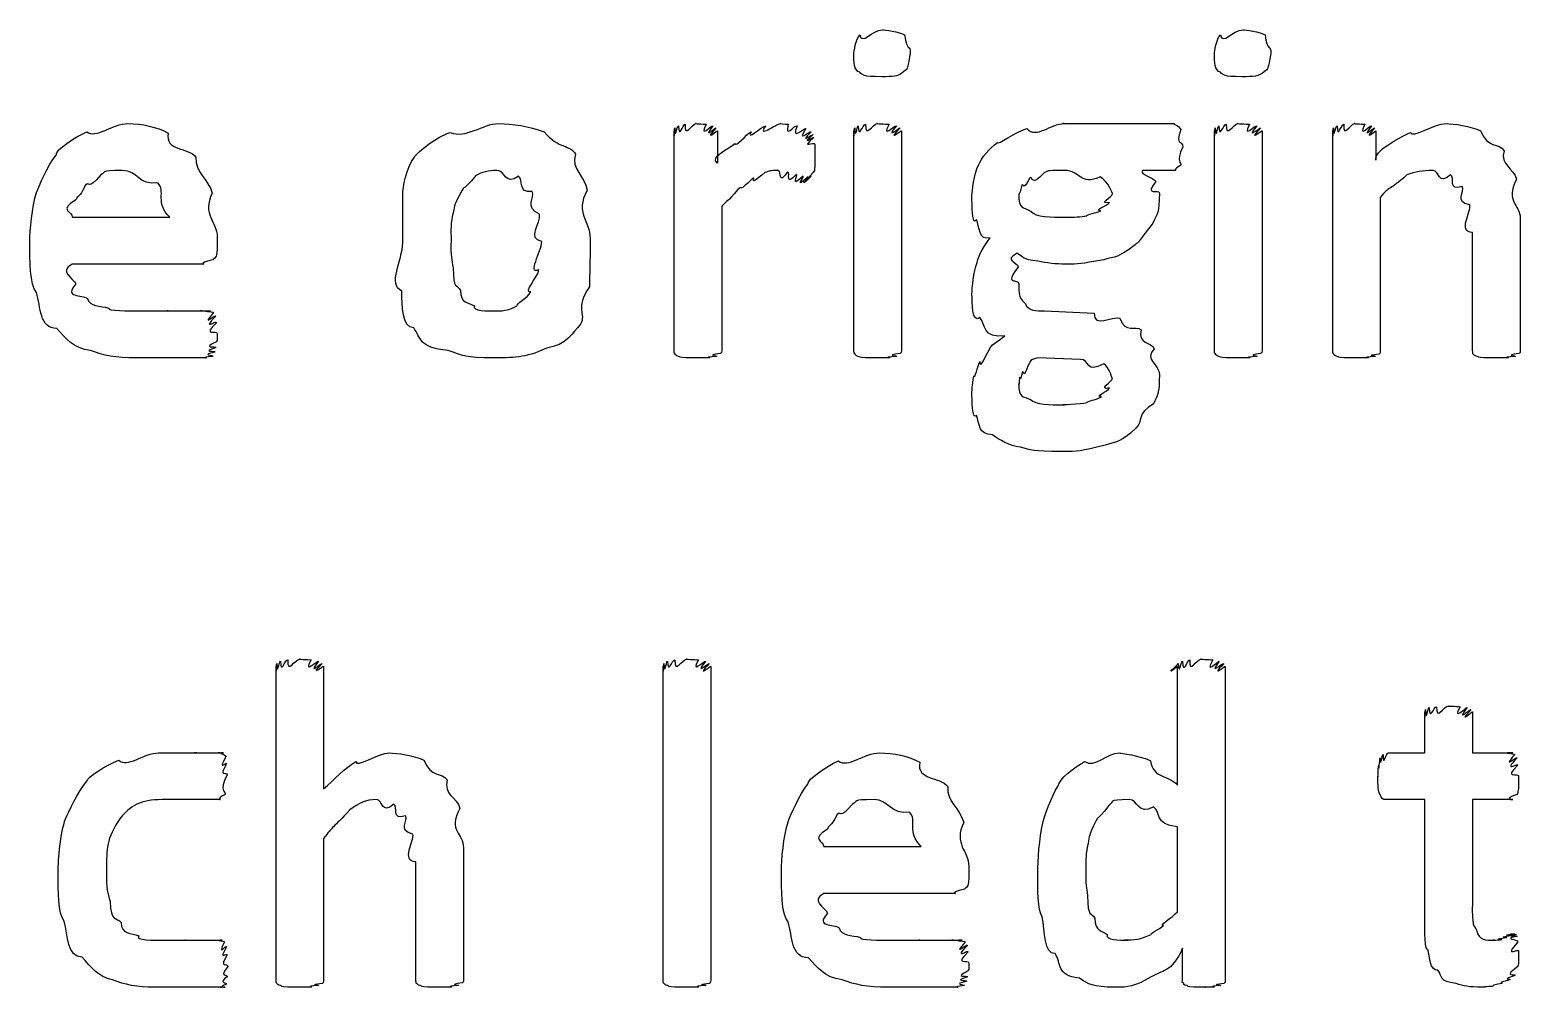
# Model space of a CAD drawing. Header units: millimetres. Extents: x 0 to 216, y 0 to 279.
# Drawn here: x 165.95 to 177.17, y 142.91 to 150.12 of the extents above; entities that cross this region are included whole.
import ezdxf

# ---------------------------------------------------------------- set-up
doc = ezdxf.new("R2010")
doc.units = ezdxf.units.MM
doc.layers.get('0').update_dxf_attribs({"linetype": 'CONTINUOUS'})

msp = doc.modelspace()

# ---------------------------------------------------------------- linework, layer by layer
at = {"color": 0}
for p, q in [((172.581, 149.944), (172.581, 149.944)), ((175.296, 149.944), (175.296, 149.944)), ((170.804, 147.706), (170.804, 149.36)), ((171.129, 149.36), (171.129, 149.117)), ((172.157, 147.706), (172.157, 149.36)), ((172.515, 149.36), (172.515, 147.706)), ((174.027, 149.415), (174.567, 149.415)), ((174.872, 147.706), (174.872, 149.36)), ((175.23, 149.36), (175.23, 147.706)), ((175.762, 147.706), (175.762, 149.36)), ((176.087, 149.36), (176.087, 149.14)), ((174.633, 149.239), (174.633, 149.239)), ((171.862, 149.178), (171.862, 149.178)), ((174.573, 149.062), (174.33, 149.062)), ((171.162, 148.792), (171.162, 147.706)), ((174.104, 148.886), (174.104, 148.886)), ((176.12, 148.858), (176.12, 147.706)), ((166.273, 148.71), (167.006, 148.71)), ((177.173, 148.699), (177.173, 147.706)), ((167.364, 148.561), (167.364, 148.5)), ((176.815, 147.706), (176.815, 148.594)), ((169.807, 148.528), (169.807, 148.528)), ((170.171, 148.55), (170.171, 148.55)), ((167.259, 148.357), (166.273, 148.357)), ((173.591, 148.004), (173.966, 147.987)), ((173.862, 147.64), (173.542, 147.651)), ((174.104, 147.497), (174.104, 147.497)), ((167.807, 142.969), (167.807, 145.328)), ((168.165, 145.328), (168.165, 144.407)), ((170.721, 142.969), (170.721, 145.328)), ((171.079, 145.328), (171.079, 142.969)), ((174.593, 144.435), (174.593, 145.328)), ((174.952, 145.328), (174.952, 142.969)), ((176.455, 144.677), (176.455, 144.986)), ((176.813, 144.986), (176.813, 144.677)), ((176.179, 144.677), (176.455, 144.677)), ((176.813, 144.677), (177.117, 144.677)), ((176.455, 144.325), (176.174, 144.325)), ((176.455, 143.432), (176.455, 144.325)), ((177.117, 144.325), (176.813, 144.325)), ((176.813, 144.325), (176.813, 143.553)), ((174.593, 143.481), (174.593, 144.121)), ((168.165, 144.032), (168.165, 142.969)), ((169.218, 143.961), (169.218, 142.969)), ((171.931, 143.972), (172.664, 143.972)), ((168.859, 142.969), (168.859, 143.856)), ((173.022, 143.823), (173.022, 143.763)), ((172.918, 143.619), (171.931, 143.619)), ((174.632, 142.974), (174.632, 143.206)), ((177.161, 143.184), (177.161, 143.184)), ((167.445, 143.068), (167.445, 143.068))]:
    msp.add_line(p, q, dxfattribs=at)
for points in [[(172.157, 149.944), (172.157, 149.951), (172.171, 150.056), (172.201, 150.082)], [(172.201, 150.082), (172.219, 150.002), (172.291, 150.121), (172.372, 150.121)], [(172.372, 150.121), (172.38, 150.121), (172.507, 150.107), (172.537, 150.082)], [(172.537, 150.082), (172.557, 149.955), (172.581, 150.013), (172.581, 149.944)], [(174.872, 149.944), (174.872, 149.951), (174.885, 150.056), (174.916, 150.082)], [(174.916, 150.082), (174.934, 150.002), (175.005, 150.121), (175.087, 150.121)], [(175.087, 150.121), (175.095, 150.121), (175.222, 150.107), (175.252, 150.082)], [(175.252, 150.082), (175.271, 149.955), (175.296, 150.013), (175.296, 149.944)], [(172.201, 149.801), (172.157, 149.815), (172.157, 149.874), (172.157, 149.944)], [(172.581, 149.944), (172.557, 149.819), (172.565, 149.831), (172.532, 149.806)], [(174.916, 149.801), (174.872, 149.815), (174.872, 149.874), (174.872, 149.944)], [(175.296, 149.944), (175.271, 149.819), (175.279, 149.831), (175.247, 149.806)], [(172.367, 149.768), (172.215, 149.768), (172.23, 149.779), (172.201, 149.801)], [(172.532, 149.806), (172.495, 149.768), (172.446, 149.768), (172.367, 149.768)], [(175.081, 149.768), (174.929, 149.768), (174.945, 149.779), (174.916, 149.801)], [(175.247, 149.806), (175.209, 149.768), (175.161, 149.768), (175.081, 149.768)], [(166.151, 149.178), (166.147, 149.217), (166.291, 149.313), (166.383, 149.354)], [(166.383, 149.354), (166.449, 149.297), (166.577, 149.415), (166.692, 149.415)], [(166.692, 149.415), (166.798, 149.415), (166.909, 149.39), (166.995, 149.344)], [(166.995, 149.344), (166.967, 149.206), (167.149, 149.239), (167.204, 149.162)], [(168.848, 149.162), (168.881, 149.208), (169, 149.305), (169.118, 149.349)], [(169.118, 149.349), (169.237, 149.297), (169.361, 149.415), (169.482, 149.415)], [(169.482, 149.415), (169.59, 149.415), (169.709, 149.394), (169.824, 149.354)], [(169.824, 149.354), (169.94, 149.219), (170.019, 149.261), (170.061, 149.184)], [(170.804, 149.36), (170.804, 149.268), (170.805, 149.374), (170.809, 149.382)], [(170.809, 149.382), (170.811, 149.283), (170.822, 149.394), (170.837, 149.399)], [(170.837, 149.399), (170.84, 149.294), (170.867, 149.41), (170.886, 149.41)], [(170.886, 149.41), (170.881, 149.297), (170.936, 149.415), (170.969, 149.415)], [(170.969, 149.415), (170.943, 149.415), (171.024, 149.412), (171.046, 149.41)], [(171.046, 149.41), (170.987, 149.294), (171.085, 149.406), (171.096, 149.399)], [(171.096, 149.399), (171.009, 149.283), (171.114, 149.389), (171.118, 149.382)], [(171.118, 149.382), (171.02, 149.268), (171.129, 149.367), (171.129, 149.36)], [(171.261, 149.266), (171.269, 149.235), (171.345, 149.333), (171.383, 149.354)], [(171.383, 149.354), (171.344, 149.279), (171.456, 149.39), (171.493, 149.399)], [(171.493, 149.399), (171.421, 149.297), (171.571, 149.415), (171.608, 149.415)], [(171.608, 149.415), (171.589, 149.415), (171.642, 149.412), (171.663, 149.41)], [(171.663, 149.41), (171.633, 149.294), (171.708, 149.406), (171.73, 149.399)], [(171.73, 149.399), (171.681, 149.279), (171.777, 149.383), (171.796, 149.377)], [(171.796, 149.377), (171.719, 149.263), (171.826, 149.362), (171.835, 149.354)], [(171.835, 149.354), (171.733, 149.25), (171.847, 149.339), (171.851, 149.333)], [(172.157, 149.36), (172.157, 149.268), (172.158, 149.374), (172.163, 149.382)], [(172.163, 149.382), (172.168, 149.283), (172.179, 149.394), (172.19, 149.399)], [(172.19, 149.399), (172.193, 149.294), (172.223, 149.41), (172.245, 149.41)], [(172.245, 149.41), (172.241, 149.297), (172.3, 149.415), (172.333, 149.415)], [(172.333, 149.415), (172.311, 149.415), (172.399, 149.412), (172.422, 149.41)], [(172.422, 149.41), (172.358, 149.294), (172.466, 149.406), (172.477, 149.399)], [(172.477, 149.399), (172.384, 149.283), (172.5, 149.389), (172.504, 149.382)], [(172.504, 149.382), (172.395, 149.268), (172.515, 149.367), (172.515, 149.36)], [(173.239, 149.272), (173.236, 149.25), (173.374, 149.354), (173.459, 149.377)], [(173.459, 149.377), (173.527, 149.297), (173.641, 149.415), (173.74, 149.415)], [(173.74, 149.415), (173.681, 149.415), (173.845, 149.415), (173.889, 149.415)], [(173.889, 149.415), (173.891, 149.415), (173.983, 149.415), (174.027, 149.415)], [(174.567, 149.415), (174.552, 149.415), (174.606, 149.4), (174.617, 149.371)], [(174.617, 149.371), (174.574, 149.239), (174.633, 149.297), (174.633, 149.239)], [(174.872, 149.36), (174.872, 149.268), (174.873, 149.374), (174.877, 149.382)], [(174.877, 149.382), (174.883, 149.283), (174.894, 149.394), (174.905, 149.399)], [(174.905, 149.399), (174.908, 149.294), (174.938, 149.41), (174.96, 149.41)], [(174.96, 149.41), (174.956, 149.297), (175.015, 149.415), (175.048, 149.415)], [(175.048, 149.415), (175.026, 149.415), (175.114, 149.412), (175.136, 149.41)], [(175.136, 149.41), (175.073, 149.294), (175.18, 149.406), (175.191, 149.399)], [(175.191, 149.399), (175.099, 149.283), (175.215, 149.389), (175.219, 149.382)], [(175.219, 149.382), (175.11, 149.268), (175.23, 149.367), (175.23, 149.36)], [(175.762, 149.36), (175.762, 149.268), (175.763, 149.374), (175.767, 149.382)], [(175.767, 149.382), (175.769, 149.283), (175.78, 149.394), (175.795, 149.399)], [(175.795, 149.399), (175.798, 149.294), (175.825, 149.41), (175.845, 149.41)], [(175.845, 149.41), (175.839, 149.297), (175.894, 149.415), (175.927, 149.415)], [(175.927, 149.415), (175.901, 149.415), (175.982, 149.412), (176.004, 149.41)], [(176.004, 149.41), (175.945, 149.294), (176.043, 149.406), (176.054, 149.399)], [(176.054, 149.399), (175.967, 149.283), (176.072, 149.389), (176.076, 149.382)], [(176.076, 149.382), (175.978, 149.268), (176.087, 149.367), (176.087, 149.36)], [(176.087, 149.14), (176.066, 149.208), (176.261, 149.305), (176.346, 149.349)], [(176.346, 149.349), (176.357, 149.297), (176.524, 149.415), (176.616, 149.415)], [(176.616, 149.415), (176.669, 149.415), (176.805, 149.396), (176.875, 149.36)], [(176.875, 149.36), (176.93, 149.224), (177.008, 149.273), (177.052, 149.211)], [(171.129, 149.117), (171.068, 149.162), (171.22, 149.229), (171.261, 149.266)], [(171.851, 149.333), (171.741, 149.239), (171.856, 149.321), (171.856, 149.31)], [(171.856, 149.31), (171.744, 149.217), (171.862, 149.283), (171.862, 149.261)], [(171.862, 149.261), (171.862, 149.175), (171.862, 149.214), (171.862, 149.178)], [(173.095, 149.101), (173.115, 149.158), (173.179, 149.228), (173.239, 149.272)], [(174.633, 149.239), (174.574, 149.117), (174.628, 149.13), (174.617, 149.101)], [(166.003, 148.897), (166.022, 148.944), (166.088, 149.101), (166.151, 149.178)], [(167.204, 149.162), (167.195, 149.051), (167.299, 148.994), (167.326, 148.892)], [(168.76, 148.88), (168.76, 148.933), (168.789, 149.085), (168.848, 149.162)], [(170.061, 149.184), (170.024, 149.069), (170.134, 149.02), (170.149, 148.913)], [(171.862, 149.178), (171.862, 149.106), (171.862, 149.117), (171.862, 149.096)], [(177.052, 149.211), (177.019, 149.102), (177.126, 149.08), (177.146, 148.996)], [(166.488, 149.029), (166.383, 148.904), (166.405, 148.985), (166.372, 148.952)], [(166.648, 149.062), (166.474, 149.062), (166.534, 149.051), (166.488, 149.029)], [(166.918, 148.969), (166.771, 148.944), (166.769, 149.062), (166.648, 149.062)], [(169.311, 149.024), (169.204, 148.893), (169.236, 148.96), (169.207, 148.913)], [(169.471, 149.062), (169.406, 149.062), (169.356, 149.049), (169.311, 149.024)], [(169.631, 149.018), (169.532, 148.944), (169.533, 149.062), (169.471, 149.062)], [(169.736, 148.903), (169.62, 148.889), (169.675, 148.992), (169.631, 149.018)], [(171.394, 149.002), (171.281, 148.886), (171.323, 148.955), (171.283, 148.919)], [(171.487, 149.046), (171.347, 148.926), (171.427, 149.024), (171.394, 149.002)], [(171.587, 149.062), (171.527, 149.062), (171.52, 149.057), (171.487, 149.046)], [(171.658, 149.051), (171.587, 148.944), (171.611, 149.062), (171.587, 149.062)], [(171.724, 149.035), (171.633, 148.933), (171.683, 149.047), (171.658, 149.051)], [(171.774, 149.018), (171.67, 148.922), (171.742, 149.031), (171.724, 149.035)], [(171.812, 149.013), (171.699, 148.911), (171.788, 149.014), (171.774, 149.018)], [(171.835, 149.018), (171.722, 148.911), (171.824, 149.013), (171.812, 149.013)], [(171.851, 149.046), (171.733, 148.922), (171.841, 149.025), (171.835, 149.018)], [(171.862, 149.096), (171.862, 149.062), (171.858, 149.057), (171.851, 149.046)], [(173.046, 148.875), (173.046, 148.904), (173.062, 149.035), (173.095, 149.101)], [(173.481, 149.007), (173.427, 148.893), (173.434, 148.974), (173.421, 148.952)], [(173.591, 149.046), (173.483, 148.926), (173.51, 149.025), (173.481, 149.007)], [(173.746, 149.062), (173.571, 149.062), (173.635, 149.057), (173.591, 149.046)], [(174.01, 149.013), (173.862, 148.944), (173.859, 149.062), (173.746, 149.062)], [(174.104, 148.886), (174.104, 148.882), (174.073, 148.983), (174.01, 149.013)], [(174.33, 149.062), (174.303, 149.036), (174.41, 149.009), (174.429, 148.98)], [(174.617, 149.101), (174.552, 149.062), (174.59, 149.062), (174.573, 149.062)], [(176.319, 149.029), (176.188, 148.904), (176.189, 148.953), (176.12, 148.858)], [(176.517, 149.062), (176.434, 149.062), (176.385, 149.051), (176.319, 149.029)], [(176.649, 149.029), (176.552, 148.944), (176.568, 149.062), (176.517, 149.062)], [(176.737, 148.941), (176.625, 148.904), (176.685, 149.01), (176.649, 149.029)], [(165.953, 148.528), (165.953, 148.606), (165.97, 148.787), (166.003, 148.897)], [(166.372, 148.952), (166.32, 148.842), (166.318, 148.886), (166.3, 148.842)], [(167.006, 148.71), (166.893, 148.82), (166.98, 148.905), (166.918, 148.969)], [(167.326, 148.892), (167.246, 148.728), (167.364, 148.678), (167.364, 148.561)], [(169.207, 148.913), (169.146, 148.798), (169.154, 148.809), (169.14, 148.743)], [(169.791, 148.732), (169.671, 148.79), (169.761, 148.854), (169.736, 148.903)], [(170.149, 148.913), (170.053, 148.739), (170.171, 148.685), (170.171, 148.55)], [(171.283, 148.919), (171.203, 148.816), (171.206, 148.843), (171.162, 148.792)], [(173.421, 148.952), (173.398, 148.849), (173.398, 148.905), (173.398, 148.88)], [(174.429, 148.98), (174.339, 148.864), (174.457, 148.924), (174.457, 148.892)], [(174.457, 148.892), (174.457, 148.746), (174.44, 148.732), (174.407, 148.665)], [(176.793, 148.803), (176.673, 148.827), (176.762, 148.904), (176.737, 148.941)], [(177.146, 148.996), (177.055, 148.82), (177.173, 148.816), (177.173, 148.699)], [(166.3, 148.842), (166.165, 148.757), (166.273, 148.757), (166.273, 148.71)], [(168.76, 148.517), (168.76, 148.595), (168.76, 148.77), (168.76, 148.88)], [(173.079, 148.693), (173.046, 148.632), (173.046, 148.805), (173.046, 148.875)], [(173.398, 148.88), (173.398, 148.772), (173.429, 148.787), (173.492, 148.754)], [(174.016, 148.759), (173.956, 148.761), (174.067, 148.798), (174.082, 148.82)], [(174.082, 148.82), (173.986, 148.805), (174.104, 148.864), (174.104, 148.886)], [(176.815, 148.594), (176.699, 148.602), (176.807, 148.751), (176.793, 148.803)], [(169.14, 148.743), (169.12, 148.668), (169.124, 148.612), (169.124, 148.539)], [(169.807, 148.528), (169.693, 148.544), (169.802, 148.668), (169.791, 148.732)], [(173.184, 148.555), (173.093, 148.529), (173.104, 148.641), (173.079, 148.693)], [(173.492, 148.754), (173.523, 148.71), (173.641, 148.71), (173.751, 148.71)], [(173.751, 148.71), (173.813, 148.71), (173.867, 148.712), (173.911, 148.721)], [(173.911, 148.721), (173.901, 148.728), (173.99, 148.744), (174.016, 148.759)], [(174.407, 148.665), (174.272, 148.496), (174.326, 148.542), (174.264, 148.495)], [(173.084, 148.368), (173.097, 148.434), (173.142, 148.5), (173.184, 148.555)], [(166.003, 148.142), (165.953, 148.205), (165.953, 148.38), (165.953, 148.528)], [(167.364, 148.5), (167.364, 148.401), (167.353, 148.412), (167.331, 148.39)], [(168.754, 148.153), (168.642, 148.209), (168.76, 148.38), (168.76, 148.517)], [(169.124, 148.539), (169.12, 148.404), (169.129, 148.395), (169.14, 148.329)], [(169.785, 148.313), (169.693, 148.276), (169.807, 148.451), (169.807, 148.528)], [(170.171, 148.55), (170.171, 148.353), (170.168, 148.296), (170.166, 148.186)], [(174.264, 148.495), (174.148, 148.404), (174.126, 148.415), (174.038, 148.39)], [(166.273, 148.357), (166.165, 148.302), (166.281, 148.252), (166.3, 148.208)], [(167.331, 148.39), (167.201, 148.357), (167.284, 148.357), (167.259, 148.357)], [(169.14, 148.329), (169.142, 148.159), (169.169, 148.209), (169.195, 148.159)], [(173.046, 148.131), (173.046, 148.176), (173.058, 148.298), (173.084, 148.368)], [(173.387, 148.439), (173.277, 148.382), (173.393, 148.375), (173.393, 148.335)], [(173.393, 148.335), (173.28, 148.187), (173.398, 148.255), (173.398, 148.208)], [(173.542, 148.379), (173.427, 148.39), (173.423, 148.417), (173.387, 148.439)], [(173.751, 148.357), (173.677, 148.357), (173.608, 148.364), (173.542, 148.379)], [(174.038, 148.39), (173.857, 148.357), (173.857, 148.357), (173.751, 148.357)], [(169.725, 148.147), (169.667, 148.147), (169.774, 148.249), (169.785, 148.313)], [(166.157, 147.872), (166.022, 147.872), (166.038, 148.034), (166.003, 148.142)], [(166.3, 148.208), (166.202, 148.099), (166.347, 148.131), (166.388, 148.098)], [(168.843, 147.877), (168.756, 147.879), (168.754, 148.045), (168.754, 148.153)], [(169.195, 148.159), (169.193, 148.059), (169.256, 148.071), (169.3, 148.042)], [(169.62, 148.042), (169.612, 148.055), (169.698, 148.103), (169.725, 148.147)], [(170.166, 148.186), (170.05, 148.018), (170.144, 147.985), (170.1, 147.905)], [(173.106, 147.954), (173.046, 147.908), (173.046, 148.068), (173.046, 148.131)], [(173.398, 148.208), (173.398, 148.081), (173.415, 148.099), (173.448, 148.059)], [(166.388, 148.098), (166.401, 148.037), (166.482, 148.044), (166.548, 148.026)], [(166.548, 148.026), (166.533, 148.004), (166.695, 148.004), (166.791, 148.004)], [(166.791, 148.004), (166.824, 148.004), (166.936, 148.004), (166.995, 148.004)], [(166.995, 148.004), (166.941, 148.004), (167.102, 148.004), (167.144, 148.004)], [(167.144, 148.004), (167.144, 148.004), (167.222, 148.004), (167.248, 148.004)], [(167.248, 148.004), (167.199, 148.004), (167.299, 148.004), (167.314, 148.004)], [(167.314, 148.004), (167.224, 148.004), (167.332, 148), (167.337, 147.993)], [(167.337, 147.993), (167.235, 147.875), (167.349, 147.979), (167.353, 147.966)], [(169.3, 148.042), (169.281, 148.004), (169.4, 148.004), (169.466, 148.004)], [(169.466, 148.004), (169.523, 148.004), (169.576, 148.016), (169.62, 148.042)], [(173.448, 148.059), (173.468, 148.004), (173.532, 148.004), (173.591, 148.004)], [(167.353, 147.966), (167.243, 147.85), (167.358, 147.938), (167.358, 147.916)], [(167.358, 147.916), (167.246, 147.806), (167.364, 147.866), (167.364, 147.833)], [(170.1, 147.905), (169.962, 147.739), (169.964, 147.762), (169.829, 147.718)], [(173.294, 147.817), (173.126, 147.797), (173.147, 147.899), (173.106, 147.954)], [(173.966, 147.987), (173.964, 147.872), (174.1, 147.971), (174.159, 147.949)], [(174.159, 147.949), (174.203, 147.83), (174.275, 147.901), (174.319, 147.861)], [(166.411, 147.706), (166.275, 147.724), (166.226, 147.797), (166.157, 147.872)], [(167.358, 147.773), (167.243, 147.718), (167.356, 147.742), (167.353, 147.729)], [(167.364, 147.833), (167.364, 147.75), (167.361, 147.791), (167.358, 147.773)], [(169.102, 147.706), (168.873, 147.729), (168.9, 147.803), (168.843, 147.877)], [(173.184, 147.723), (173.17, 147.731), (173.252, 147.786), (173.294, 147.817)], [(174.319, 147.861), (174.292, 147.753), (174.396, 147.775), (174.418, 147.718)], [(166.758, 147.651), (166.592, 147.651), (166.51, 147.669), (166.411, 147.706)], [(167.331, 147.662), (167.221, 147.651), (167.309, 147.651), (167.276, 147.651)], [(167.348, 147.695), (167.232, 147.669), (167.338, 147.673), (167.331, 147.662)], [(167.353, 147.729), (167.239, 147.691), (167.35, 147.706), (167.348, 147.695)], [(169.449, 147.651), (169.223, 147.651), (169.219, 147.669), (169.102, 147.706)], [(169.829, 147.718), (169.693, 147.651), (169.57, 147.651), (169.449, 147.651)], [(170.809, 147.684), (170.804, 147.68), (170.804, 147.698), (170.804, 147.706)], [(170.837, 147.662), (170.815, 147.665), (170.816, 147.676), (170.809, 147.684)], [(170.892, 147.651), (170.84, 147.654), (170.851, 147.658), (170.837, 147.662)], [(171.123, 147.662), (171.005, 147.654), (171.093, 147.654), (171.068, 147.651)], [(171.151, 147.684), (171.031, 147.665), (171.137, 147.669), (171.123, 147.662)], [(171.162, 147.706), (171.159, 147.68), (171.158, 147.691), (171.151, 147.684)], [(172.163, 147.684), (172.157, 147.68), (172.157, 147.698), (172.157, 147.706)], [(172.19, 147.662), (172.168, 147.665), (172.169, 147.676), (172.163, 147.684)], [(172.245, 147.651), (172.193, 147.654), (172.204, 147.658), (172.19, 147.662)], [(172.477, 147.662), (172.358, 147.654), (172.446, 147.654), (172.422, 147.651)], [(172.504, 147.684), (172.384, 147.665), (172.49, 147.669), (172.477, 147.662)], [(172.515, 147.706), (172.513, 147.68), (172.511, 147.691), (172.504, 147.684)], [(173.106, 147.624), (173.108, 147.549), (173.153, 147.69), (173.184, 147.723)], [(174.418, 147.718), (174.339, 147.64), (174.457, 147.599), (174.457, 147.525)], [(174.877, 147.684), (174.872, 147.68), (174.872, 147.698), (174.872, 147.706)], [(174.905, 147.662), (174.883, 147.665), (174.884, 147.676), (174.877, 147.684)], [(174.96, 147.651), (174.908, 147.654), (174.919, 147.658), (174.905, 147.662)], [(175.191, 147.662), (175.073, 147.654), (175.161, 147.654), (175.136, 147.651)], [(175.219, 147.684), (175.099, 147.665), (175.205, 147.669), (175.191, 147.662)], [(175.23, 147.706), (175.227, 147.68), (175.226, 147.691), (175.219, 147.684)], [(175.767, 147.684), (175.762, 147.68), (175.762, 147.698), (175.762, 147.706)], [(175.795, 147.662), (175.773, 147.665), (175.774, 147.676), (175.767, 147.684)], [(175.85, 147.651), (175.798, 147.654), (175.809, 147.658), (175.795, 147.662)], [(176.082, 147.662), (175.963, 147.654), (176.051, 147.654), (176.027, 147.651)], [(176.109, 147.679), (175.989, 147.665), (176.095, 147.669), (176.082, 147.662)], [(176.12, 147.706), (176.117, 147.676), (176.116, 147.686), (176.109, 147.679)], [(176.82, 147.679), (176.816, 147.676), (176.815, 147.695), (176.815, 147.706)], [(176.848, 147.662), (176.827, 147.665), (176.827, 147.675), (176.82, 147.679)], [(176.903, 147.651), (176.853, 147.654), (176.862, 147.658), (176.848, 147.662)], [(177.134, 147.662), (177.019, 147.654), (177.104, 147.654), (177.079, 147.651)], [(177.162, 147.684), (177.043, 147.665), (177.148, 147.669), (177.134, 147.662)], [(177.173, 147.706), (177.173, 147.68), (177.169, 147.691), (177.162, 147.684)], [(166.973, 147.651), (166.802, 147.651), (166.835, 147.651), (166.758, 147.651)], [(167.149, 147.651), (167.051, 147.651), (167.039, 147.651), (166.973, 147.651)], [(167.276, 147.651), (167.155, 147.651), (167.2, 147.651), (167.149, 147.651)], [(170.98, 147.651), (170.888, 147.651), (170.917, 147.651), (170.892, 147.651)], [(171.068, 147.651), (170.958, 147.651), (171.016, 147.651), (170.98, 147.651)], [(172.333, 147.651), (172.241, 147.651), (172.27, 147.651), (172.245, 147.651)], [(172.422, 147.651), (172.311, 147.651), (172.369, 147.651), (172.333, 147.651)], [(173.062, 147.519), (173.068, 147.483), (173.087, 147.591), (173.106, 147.624)], [(173.426, 147.546), (173.405, 147.45), (173.407, 147.518), (173.404, 147.502)], [(173.47, 147.596), (173.427, 147.479), (173.437, 147.562), (173.426, 147.546)], [(173.542, 147.651), (173.465, 147.633), (173.488, 147.616), (173.47, 147.596)], [(174.038, 147.607), (173.898, 147.527), (173.935, 147.64), (173.862, 147.64)], [(174.104, 147.497), (174.104, 147.479), (174.082, 147.582), (174.038, 147.607)], [(175.048, 147.651), (174.956, 147.651), (174.985, 147.651), (174.96, 147.651)], [(175.136, 147.651), (175.026, 147.651), (175.084, 147.651), (175.048, 147.651)], [(175.938, 147.651), (175.846, 147.651), (175.875, 147.651), (175.85, 147.651)], [(176.027, 147.651), (175.916, 147.651), (175.974, 147.651), (175.938, 147.651)], [(176.997, 147.651), (176.9, 147.651), (176.928, 147.651), (176.903, 147.651)], [(177.079, 147.651), (176.97, 147.651), (177.03, 147.651), (176.997, 147.651)], [(173.046, 147.398), (173.046, 147.406), (173.051, 147.479), (173.062, 147.519)], [(173.404, 147.502), (173.398, 147.417), (173.398, 147.468), (173.398, 147.453)], [(173.398, 147.453), (173.398, 147.351), (173.427, 147.363), (173.487, 147.337)], [(174.082, 147.425), (173.986, 147.406), (174.104, 147.472), (174.104, 147.497)], [(174.457, 147.525), (174.457, 147.373), (174.442, 147.374), (174.413, 147.304)], [(173.079, 147.216), (173.046, 147.181), (173.046, 147.332), (173.046, 147.398)], [(173.487, 147.337), (173.52, 147.298), (173.633, 147.298), (173.74, 147.298)], [(173.911, 147.315), (173.906, 147.321), (173.995, 147.341), (174.021, 147.359)], [(174.021, 147.359), (173.961, 147.358), (174.071, 147.4), (174.082, 147.425)], [(173.2, 147.072), (173.093, 147.071), (173.104, 147.161), (173.079, 147.216)], [(173.74, 147.298), (173.696, 147.298), (173.867, 147.304), (173.911, 147.315)], [(174.413, 147.304), (174.28, 147.233), (174.339, 147.175), (174.28, 147.122)], [(174.28, 147.122), (174.162, 147.009), (174.144, 147.026), (174.049, 146.995)], [(173.41, 146.979), (173.321, 146.99), (173.255, 147.032), (173.2, 147.072)], [(174.049, 146.995), (173.857, 146.946), (173.848, 146.946), (173.724, 146.946)], [(173.724, 146.946), (173.494, 146.946), (173.498, 146.957), (173.41, 146.979)], [(167.807, 145.328), (167.807, 145.235), (167.808, 145.342), (167.812, 145.35)], [(167.812, 145.35), (167.817, 145.251), (167.828, 145.362), (167.84, 145.367)], [(167.84, 145.367), (167.842, 145.262), (167.872, 145.378), (167.895, 145.378)], [(167.895, 145.378), (167.89, 145.264), (167.95, 145.383), (167.983, 145.383)], [(167.983, 145.383), (167.961, 145.383), (168.049, 145.38), (168.071, 145.378)], [(168.071, 145.378), (168.008, 145.262), (168.115, 145.373), (168.126, 145.367)], [(168.126, 145.367), (168.034, 145.251), (168.15, 145.357), (168.154, 145.35)], [(168.154, 145.35), (168.045, 145.24), (168.165, 145.339), (168.165, 145.328)], [(170.721, 145.328), (170.721, 145.235), (170.723, 145.342), (170.726, 145.35)], [(170.726, 145.35), (170.732, 145.251), (170.743, 145.362), (170.754, 145.367)], [(170.754, 145.367), (170.757, 145.262), (170.787, 145.378), (170.809, 145.378)], [(170.809, 145.378), (170.805, 145.264), (170.864, 145.383), (170.898, 145.383)], [(170.898, 145.383), (170.875, 145.383), (170.964, 145.38), (170.986, 145.378)], [(170.986, 145.378), (170.922, 145.262), (171.03, 145.373), (171.041, 145.367)], [(171.041, 145.367), (170.948, 145.251), (171.064, 145.357), (171.068, 145.35)], [(171.068, 145.35), (170.959, 145.235), (171.079, 145.335), (171.079, 145.328)], [(174.593, 145.328), (174.478, 145.235), (174.595, 145.342), (174.599, 145.35)], [(174.599, 145.35), (174.606, 145.251), (174.617, 145.362), (174.632, 145.367)], [(174.632, 145.367), (174.635, 145.258), (174.665, 145.373), (174.687, 145.378)], [(174.687, 145.378), (174.679, 145.264), (174.736, 145.383), (174.77, 145.383)], [(174.77, 145.383), (174.749, 145.383), (174.836, 145.38), (174.858, 145.378)], [(174.858, 145.378), (174.793, 145.258), (174.897, 145.369), (174.908, 145.367)], [(174.908, 145.367), (174.819, 145.251), (174.932, 145.357), (174.941, 145.35)], [(174.941, 145.35), (174.833, 145.235), (174.952, 145.335), (174.952, 145.328)], [(176.455, 144.986), (176.455, 144.887), (176.456, 144.994), (176.461, 145.003)], [(176.461, 145.003), (176.466, 144.901), (176.477, 145.015), (176.488, 145.019)], [(176.488, 145.019), (176.491, 144.909), (176.521, 145.025), (176.543, 145.025)], [(176.543, 145.025), (176.539, 144.912), (176.598, 145.03), (176.632, 145.03)], [(176.632, 145.03), (176.609, 145.03), (176.698, 145.028), (176.72, 145.025)], [(176.72, 145.025), (176.656, 144.909), (176.764, 145.022), (176.775, 145.019)], [(176.775, 145.019), (176.682, 144.901), (176.798, 145.01), (176.802, 145.003)], [(176.802, 145.003), (176.693, 144.887), (176.813, 144.989), (176.813, 144.986)], [(166.624, 144.622), (166.68, 144.559), (166.814, 144.677), (166.922, 144.677)], [(166.922, 144.677), (166.956, 144.677), (167.022, 144.677), (167.071, 144.677)], [(167.071, 144.677), (167.055, 144.677), (167.167, 144.677), (167.209, 144.677)], [(167.209, 144.677), (167.137, 144.677), (167.285, 144.677), (167.319, 144.677)], [(167.319, 144.677), (167.32, 144.677), (167.374, 144.677), (167.385, 144.677)], [(167.385, 144.677), (167.346, 144.677), (167.408, 144.677), (167.412, 144.677)], [(167.412, 144.677), (167.357, 144.677), (167.425, 144.668), (167.429, 144.65)], [(167.429, 144.65), (167.364, 144.526), (167.434, 144.617), (167.434, 144.595)], [(168.407, 144.611), (168.409, 144.559), (168.576, 144.677), (168.661, 144.677)], [(168.661, 144.677), (168.713, 144.677), (168.85, 144.658), (168.92, 144.622)], [(172.041, 144.617), (172.107, 144.559), (172.236, 144.677), (172.35, 144.677)], [(172.35, 144.677), (172.456, 144.677), (172.568, 144.653), (172.653, 144.606)], [(173.893, 144.611), (173.971, 144.559), (174.059, 144.677), (174.158, 144.677)], [(174.158, 144.677), (174.154, 144.677), (174.319, 144.657), (174.389, 144.617)], [(176.108, 144.584), (176.109, 144.519), (176.115, 144.624), (176.119, 144.639)], [(176.119, 144.639), (176.12, 144.548), (176.132, 144.662), (176.141, 144.666)], [(176.141, 144.666), (176.138, 144.559), (176.164, 144.677), (176.179, 144.677)], [(177.117, 144.677), (177.02, 144.677), (177.129, 144.673), (177.133, 144.666)], [(177.133, 144.666), (177.031, 144.548), (177.146, 144.653), (177.149, 144.639)], [(177.149, 144.639), (177.039, 144.519), (177.155, 144.606), (177.155, 144.584)], [(166.382, 144.463), (166.379, 144.49), (166.532, 144.589), (166.624, 144.622)], [(167.434, 144.595), (167.368, 144.482), (167.44, 144.545), (167.44, 144.512)], [(168.165, 144.407), (168.243, 144.471), (168.326, 144.567), (168.407, 144.611)], [(168.92, 144.622), (168.975, 144.486), (169.052, 144.536), (169.096, 144.473)], [(171.81, 144.441), (171.806, 144.479), (171.949, 144.575), (172.041, 144.617)], [(172.653, 144.606), (172.625, 144.468), (172.807, 144.501), (172.863, 144.424)], [(173.695, 144.429), (173.698, 144.475), (173.816, 144.57), (173.893, 144.611)], [(174.389, 144.617), (174.412, 144.479), (174.527, 144.515), (174.593, 144.435)], [(176.102, 144.501), (176.102, 144.475), (176.103, 144.562), (176.108, 144.584)], [(177.155, 144.584), (177.042, 144.475), (177.161, 144.534), (177.161, 144.501)], [(166.222, 144.181), (166.244, 144.225), (166.315, 144.388), (166.382, 144.463)], [(167.44, 144.512), (167.368, 144.38), (167.434, 144.392), (167.423, 144.363)], [(169.096, 144.473), (169.063, 144.365), (169.171, 144.343), (169.19, 144.259)], [(171.661, 144.159), (171.68, 144.206), (171.746, 144.363), (171.81, 144.441)], [(172.863, 144.424), (172.853, 144.314), (172.957, 144.256), (172.984, 144.154)], [(173.579, 144.148), (173.591, 144.199), (173.643, 144.352), (173.695, 144.429)], [(176.119, 144.363), (176.102, 144.38), (176.102, 144.438), (176.102, 144.501)], [(177.161, 144.501), (177.161, 144.38), (177.157, 144.392), (177.149, 144.363)], [(166.949, 144.325), (166.787, 144.325), (166.708, 144.278), (166.635, 144.187)], [(167.12, 144.325), (166.989, 144.325), (167.016, 144.325), (166.949, 144.325)], [(167.241, 144.325), (167.203, 144.325), (167.167, 144.325), (167.12, 144.325)], [(167.33, 144.325), (167.272, 144.325), (167.277, 144.325), (167.241, 144.325)], [(167.385, 144.325), (167.316, 144.325), (167.352, 144.325), (167.33, 144.325)], [(167.423, 144.363), (167.346, 144.325), (167.399, 144.325), (167.385, 144.325)], [(168.562, 144.325), (168.479, 144.325), (168.43, 144.298), (168.363, 144.248)], [(168.694, 144.292), (168.596, 144.206), (168.613, 144.325), (168.562, 144.325)], [(168.782, 144.204), (168.669, 144.166), (168.73, 144.272), (168.694, 144.292)], [(172.146, 144.292), (172.041, 144.166), (172.063, 144.248), (172.03, 144.214)], [(172.306, 144.325), (172.132, 144.325), (172.193, 144.314), (172.146, 144.292)], [(172.576, 144.231), (172.43, 144.206), (172.427, 144.325), (172.306, 144.325)], [(174.23, 144.325), (174.059, 144.325), (174.119, 144.309), (174.075, 144.28)], [(174.412, 144.27), (174.297, 144.206), (174.292, 144.325), (174.23, 144.325)], [(176.174, 144.325), (176.127, 144.325), (176.132, 144.337), (176.119, 144.363)], [(177.149, 144.363), (177.028, 144.325), (177.13, 144.325), (177.117, 144.325)], [(166.166, 143.774), (166.166, 143.884), (166.184, 144.071), (166.222, 144.181)], [(166.635, 144.187), (166.526, 144.023), (166.531, 143.962), (166.531, 143.79)], [(168.363, 144.248), (168.232, 144.107), (168.234, 144.128), (168.165, 144.032)], [(168.837, 144.066), (168.717, 144.089), (168.807, 144.166), (168.782, 144.204)], [(169.19, 144.259), (169.099, 144.082), (169.218, 144.078), (169.218, 143.961)], [(172.03, 144.214), (171.978, 144.104), (171.976, 144.148), (171.958, 144.104)], [(172.664, 143.972), (172.551, 144.082), (172.638, 144.168), (172.576, 144.231)], [(174.075, 144.28), (173.973, 144.148), (174.001, 144.21), (173.976, 144.159)], [(174.593, 144.121), (174.414, 144.137), (174.469, 144.236), (174.412, 144.27)], [(168.859, 143.856), (168.743, 143.865), (168.851, 144.013), (168.837, 144.066)], [(171.611, 143.79), (171.611, 143.868), (171.628, 144.049), (171.661, 144.159)], [(171.958, 144.104), (171.824, 144.019), (171.931, 144.019), (171.931, 143.972)], [(172.984, 144.154), (172.904, 143.99), (173.022, 143.94), (173.022, 143.823)], [(173.541, 143.774), (173.541, 143.862), (173.553, 144.038), (173.579, 144.148)], [(173.976, 144.159), (173.922, 144.049), (173.932, 144.056), (173.921, 143.994)], [(173.921, 143.994), (173.9, 143.924), (173.904, 143.868), (173.904, 143.807)], [(166.211, 143.41), (166.166, 143.468), (166.166, 143.637), (166.166, 143.774)], [(166.531, 143.79), (166.526, 143.644), (166.539, 143.625), (166.558, 143.559)], [(171.661, 143.404), (171.611, 143.468), (171.611, 143.643), (171.611, 143.79)], [(173.022, 143.763), (173.022, 143.663), (173.011, 143.674), (172.989, 143.652)], [(173.574, 143.443), (173.541, 143.49), (173.541, 143.659), (173.541, 143.774)], [(173.904, 143.807), (173.9, 143.674), (173.907, 143.669), (173.915, 143.603)], [(171.931, 143.619), (171.824, 143.564), (171.939, 143.515), (171.958, 143.47)], [(172.989, 143.652), (172.86, 143.619), (172.942, 143.619), (172.918, 143.619)], [(166.558, 143.559), (166.563, 143.399), (166.604, 143.443), (166.641, 143.399)], [(173.915, 143.603), (173.918, 143.427), (173.944, 143.483), (173.971, 143.432)], [(176.813, 143.553), (176.81, 143.361), (176.824, 143.385), (176.846, 143.338)], [(166.348, 143.14), (166.229, 143.137), (166.244, 143.302), (166.211, 143.41)], [(166.641, 143.399), (166.636, 143.31), (166.721, 143.322), (166.773, 143.299)], [(171.815, 143.134), (171.68, 143.134), (171.697, 143.297), (171.661, 143.404)], [(171.958, 143.47), (171.861, 143.361), (172.005, 143.393), (172.047, 143.36)], [(173.673, 143.167), (173.585, 143.159), (173.596, 143.335), (173.574, 143.443)], [(173.971, 143.432), (173.971, 143.328), (174.027, 143.343), (174.064, 143.31)], [(174.488, 143.377), (174.44, 143.368), (174.556, 143.44), (174.593, 143.481)], [(176.477, 143.2), (176.455, 143.17), (176.455, 143.343), (176.455, 143.432)], [(166.773, 143.299), (166.743, 143.266), (166.889, 143.266), (166.955, 143.266)], [(172.047, 143.36), (172.059, 143.299), (172.14, 143.306), (172.207, 143.288)], [(172.207, 143.288), (172.192, 143.266), (172.353, 143.266), (172.449, 143.266)], [(174.064, 143.31), (174.048, 143.266), (174.155, 143.266), (174.219, 143.266)], [(174.307, 143.278), (174.315, 143.28), (174.365, 143.295), (174.395, 143.31)], [(174.395, 143.31), (174.374, 143.313), (174.456, 143.351), (174.488, 143.377)], [(176.846, 143.338), (176.859, 143.266), (176.915, 143.266), (176.979, 143.266)], [(177.034, 143.272), (176.973, 143.278), (177.061, 143.284), (177.073, 143.288)], [(177.073, 143.288), (176.998, 143.288), (177.097, 143.301), (177.105, 143.305)], [(177.105, 143.305), (177.017, 143.299), (177.125, 143.316), (177.133, 143.316)], [(177.133, 143.316), (177.028, 143.299), (177.14, 143.313), (177.144, 143.31)], [(177.144, 143.31), (177.035, 143.295), (177.149, 143.305), (177.149, 143.294)], [(177.149, 143.294), (177.039, 143.278), (177.155, 143.273), (177.155, 143.255)], [(166.955, 143.266), (166.993, 143.266), (167.077, 143.266), (167.126, 143.266)], [(167.126, 143.266), (167.089, 143.266), (167.215, 143.266), (167.253, 143.266)], [(167.253, 143.266), (167.28, 143.266), (167.319, 143.266), (167.341, 143.266)], [(167.341, 143.266), (167.327, 143.266), (167.386, 143.266), (167.401, 143.266)], [(167.401, 143.266), (167.349, 143.266), (167.414, 143.262), (167.418, 143.255)], [(167.418, 143.255), (167.36, 143.134), (167.43, 143.235), (167.434, 143.217)], [(167.434, 143.217), (167.368, 143.101), (167.44, 143.181), (167.44, 143.156)], [(172.449, 143.266), (172.482, 143.266), (172.594, 143.266), (172.653, 143.266)], [(172.653, 143.266), (172.599, 143.266), (172.761, 143.266), (172.802, 143.266)], [(172.802, 143.266), (172.802, 143.266), (172.881, 143.266), (172.907, 143.266)], [(172.907, 143.266), (172.857, 143.266), (172.957, 143.266), (172.973, 143.266)], [(172.973, 143.266), (172.882, 143.266), (172.991, 143.262), (172.995, 143.255)], [(172.995, 143.255), (172.893, 143.137), (173.007, 143.242), (173.011, 143.228)], [(173.011, 143.228), (172.901, 143.112), (173.017, 143.2), (173.017, 143.178)], [(173.017, 143.178), (172.904, 143.068), (173.022, 143.129), (173.022, 143.095)], [(174.219, 143.266), (174.139, 143.266), (174.276, 143.269), (174.307, 143.278)], [(174.632, 143.206), (174.544, 143.015), (174.475, 143.042), (174.395, 142.991)], [(176.554, 143.04), (176.488, 143.042), (176.495, 143.137), (176.477, 143.2)], [(176.979, 143.266), (176.943, 143.266), (177.019, 143.268), (177.034, 143.272)], [(177.155, 143.255), (177.042, 143.123), (177.161, 143.213), (177.161, 143.184)], [(177.161, 143.184), (177.161, 143.046), (177.158, 143.097), (177.155, 143.068)], [(166.575, 142.969), (166.467, 142.991), (166.411, 143.065), (166.348, 143.14)], [(167.44, 143.156), (167.371, 143.049), (167.445, 143.101), (167.445, 143.068)], [(167.445, 143.068), (167.371, 142.986), (167.443, 143.013), (167.44, 142.991)], [(172.069, 142.969), (171.934, 142.986), (171.884, 143.06), (171.815, 143.134)], [(173.022, 143.095), (173.022, 143.013), (173.02, 143.053), (173.017, 143.035)], [(173.855, 142.98), (173.676, 143.004), (173.72, 143.09), (173.673, 143.167)], [(177.155, 143.068), (177.035, 142.986), (177.144, 143.015), (177.133, 143.002)], [(166.889, 142.913), (166.765, 142.913), (166.666, 142.931), (166.575, 142.969)], [(167.44, 142.991), (167.368, 142.942), (167.437, 142.949), (167.434, 142.936)], [(167.812, 142.941), (167.807, 142.938), (167.807, 142.958), (167.807, 142.969)], [(168.165, 142.969), (168.162, 142.938), (168.161, 142.948), (168.154, 142.941)], [(168.865, 142.941), (168.861, 142.938), (168.859, 142.958), (168.859, 142.969)], [(169.207, 142.947), (169.088, 142.927), (169.193, 142.931), (169.179, 142.925)], [(169.218, 142.969), (169.218, 142.942), (169.213, 142.954), (169.207, 142.947)], [(170.726, 142.941), (170.721, 142.938), (170.721, 142.958), (170.721, 142.969)], [(171.079, 142.969), (171.076, 142.938), (171.075, 142.948), (171.068, 142.941)], [(172.416, 142.913), (172.251, 142.913), (172.168, 142.931), (172.069, 142.969)], [(173.006, 142.958), (172.89, 142.931), (172.996, 142.936), (172.989, 142.925)], [(173.011, 142.991), (172.897, 142.954), (173.009, 142.969), (173.006, 142.958)], [(173.017, 143.035), (172.901, 142.98), (173.014, 143.004), (173.011, 142.991)], [(174.125, 142.913), (173.944, 142.913), (173.932, 142.936), (173.855, 142.98)], [(174.395, 142.991), (174.264, 142.913), (174.224, 142.913), (174.125, 142.913)], [(174.637, 142.947), (174.621, 142.942), (174.632, 142.963), (174.632, 142.974)], [(174.665, 142.925), (174.632, 142.927), (174.644, 142.938), (174.637, 142.947)], [(174.952, 142.969), (174.952, 142.938), (174.947, 142.948), (174.941, 142.941)], [(176.692, 142.941), (176.557, 142.954), (176.59, 142.996), (176.554, 143.04)], [(177.094, 142.969), (176.98, 142.938), (177.056, 142.948), (177.034, 142.941)], [(177.133, 143.002), (177.017, 142.96), (177.112, 142.98), (177.094, 142.969)], [(167.048, 142.913), (166.938, 142.913), (166.944, 142.913), (166.889, 142.913)], [(167.197, 142.913), (167.045, 142.913), (167.104, 142.913), (167.048, 142.913)], [(167.319, 142.913), (167.254, 142.913), (167.244, 142.913), (167.197, 142.913)], [(167.396, 142.913), (167.324, 142.913), (167.355, 142.913), (167.319, 142.913)], [(167.423, 142.913), (167.353, 142.913), (167.41, 142.913), (167.396, 142.913)], [(167.434, 142.936), (167.364, 142.913), (167.43, 142.913), (167.423, 142.913)], [(167.84, 142.925), (167.817, 142.927), (167.819, 142.937), (167.812, 142.941)], [(167.895, 142.913), (167.842, 142.916), (167.853, 142.921), (167.84, 142.925)], [(167.983, 142.913), (167.89, 142.913), (167.919, 142.913), (167.895, 142.913)], [(168.071, 142.913), (167.961, 142.913), (168.019, 142.913), (167.983, 142.913)], [(168.126, 142.925), (168.008, 142.916), (168.096, 142.916), (168.071, 142.913)], [(168.154, 142.941), (168.034, 142.927), (168.14, 142.931), (168.126, 142.925)], [(168.892, 142.925), (168.872, 142.927), (168.872, 142.937), (168.865, 142.941)], [(168.947, 142.913), (168.898, 142.916), (168.906, 142.921), (168.892, 142.925)], [(169.041, 142.913), (168.945, 142.913), (168.972, 142.913), (168.947, 142.913)], [(169.124, 142.913), (169.015, 142.913), (169.074, 142.913), (169.041, 142.913)], [(169.179, 142.925), (169.063, 142.916), (169.149, 142.916), (169.124, 142.913)], [(170.754, 142.925), (170.732, 142.927), (170.734, 142.937), (170.726, 142.941)], [(170.809, 142.913), (170.757, 142.916), (170.768, 142.921), (170.754, 142.925)], [(170.898, 142.913), (170.805, 142.913), (170.834, 142.913), (170.809, 142.913)], [(170.986, 142.913), (170.875, 142.913), (170.933, 142.913), (170.898, 142.913)], [(171.041, 142.925), (170.922, 142.916), (171.01, 142.916), (170.986, 142.913)], [(171.068, 142.941), (170.948, 142.927), (171.055, 142.931), (171.041, 142.925)], [(172.631, 142.913), (172.46, 142.913), (172.493, 142.913), (172.416, 142.913)], [(172.807, 142.913), (172.709, 142.913), (172.697, 142.913), (172.631, 142.913)], [(172.934, 142.913), (172.813, 142.913), (172.858, 142.913), (172.807, 142.913)], [(172.989, 142.925), (172.879, 142.913), (172.967, 142.913), (172.934, 142.913)], [(174.715, 142.913), (174.657, 142.916), (174.679, 142.921), (174.665, 142.925)], [(174.797, 142.913), (174.698, 142.913), (174.736, 142.913), (174.715, 142.913)], [(174.869, 142.913), (174.756, 142.913), (174.822, 142.913), (174.797, 142.913)], [(174.919, 142.925), (174.8, 142.916), (174.891, 142.916), (174.869, 142.913)], [(174.941, 142.941), (174.822, 142.927), (174.929, 142.931), (174.919, 142.925)], [(176.885, 142.913), (176.786, 142.913), (176.747, 142.922), (176.692, 142.941)], [(176.962, 142.919), (176.885, 142.913), (176.91, 142.913), (176.885, 142.913)], [(177.034, 142.941), (176.936, 142.925), (176.987, 142.926), (176.962, 142.919)]]:
    msp.add_open_spline(points, degree=3, dxfattribs=at)

doc.saveas('drawing.dxf')
